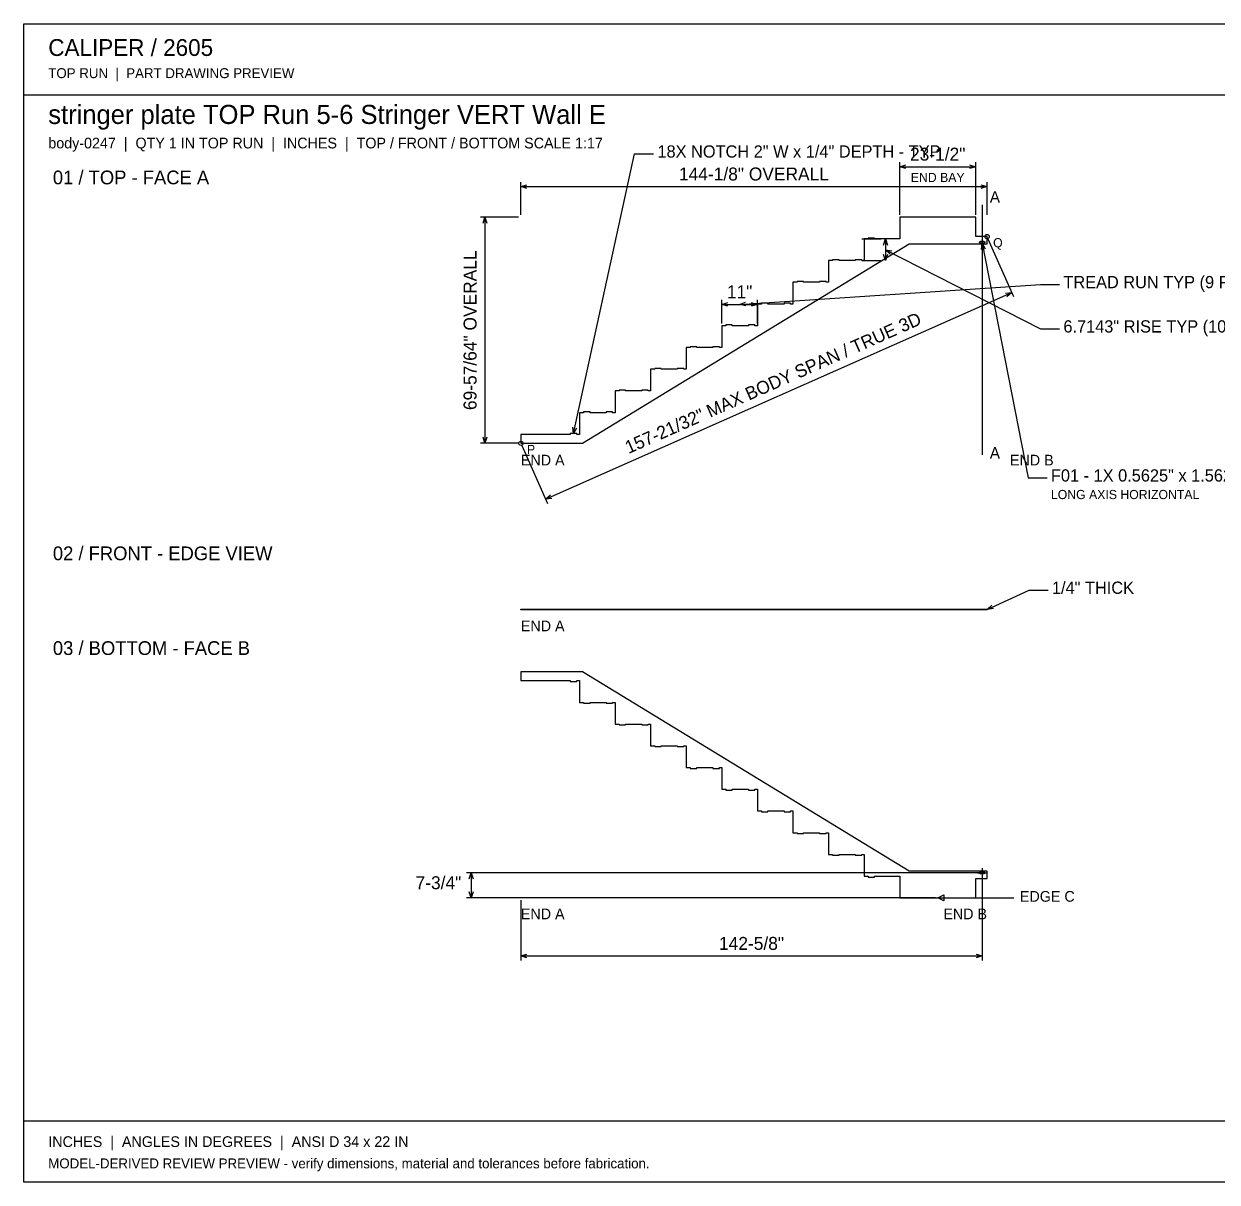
# Model space of a CAD drawing. Header units: inches. Extents: x 8 to 570, y 8 to 366.
# Drawn here: x 8 to 377, y 8 to 366 of the extents above; entities that cross this region are included whole.
import ezdxf
from ezdxf.enums import TextEntityAlignment as Align

# ---------------------------------------------------------------- set-up
doc = ezdxf.new("R2010")
doc.units = ezdxf.units.IN
doc.header["$MEASUREMENT"] = 0

msp = doc.modelspace()

# ---------------------------------------------------------------- linework, layer by layer
at = {"layer": 'ANNOTATION'}
for p, q in [((177.94, 239.35), (196.83, 325.84)), ((196.83, 325.84), (202.73, 325.84)), ((278.81, 306.95), (278.81, 323.24)), ((278.81, 321.82), (280.7, 322.41)), ((278.81, 321.82), (302.31, 321.82)), ((280.7, 321.23), (278.81, 321.82)), ((300.42, 322.41), (302.31, 321.82)), ((302.31, 321.82), (300.42, 321.23)), ((302.31, 306.95), (302.31, 323.24)), ((161.69, 306.95), (161.69, 317.1)), ((161.69, 315.68), (163.58, 316.27)), ((161.69, 315.68), (305.81, 315.68)), ((163.58, 315.09), (161.69, 315.68)), ((303.92, 316.27), (305.81, 315.68)), ((305.81, 315.68), (303.92, 315.09)), ((305.81, 306.95), (305.81, 317.1)), ((304.31, 310.02), (304.31, 232.8)), ((160.98, 306.24), (149.17, 306.24)), ((150, 304.35), (150.59, 306.24)), ((150.59, 306.24), (150.59, 236.35)), ((150.59, 306.24), (151.18, 304.35)), ((267.1, 299.52), (273.01, 299.52)), ((273.83, 297.63), (274.42, 299.52)), ((274.42, 299.52), (274.42, 292.81)), ((274.42, 299.52), (275.01, 297.63)), ((306.1, 299.59), (314.04, 281.67)), ((274.42, 296.17), (322.34, 271.77)), ((275.84, 294.78), (274.42, 296.17)), ((274.42, 296.17), (276.37, 295.84)), ((304.1, 296.24), (304.31, 298.21)), ((304.31, 298.21), (318.48, 225.72)), ((304.31, 298.21), (305.25, 296.47)), ((267.1, 292.81), (273.01, 292.81)), ((274.42, 292.81), (273.83, 294.7)), ((275.01, 294.7), (274.42, 292.81)), ((229.31, 279.28), (322.34, 285.46)), ((322.34, 285.46), (328.24, 285.46)), ((169.34, 219.08), (313.47, 282.97)), ((223.81, 273.38), (223.81, 280.69)), ((234.81, 273.38), (234.81, 280.69)), ((311.5, 282.74), (313.47, 282.97)), ((313.47, 282.97), (311.98, 281.66)), ((223.81, 279.28), (225.7, 279.87)), ((223.81, 279.28), (234.81, 279.28)), ((225.7, 278.69), (223.81, 279.28)), ((229.31, 279.28), (231.16, 279.99)), ((231.24, 278.81), (229.31, 279.28)), ((232.92, 279.87), (234.81, 279.28)), ((234.81, 279.28), (232.92, 278.69)), ((322.34, 271.77), (328.24, 271.77)), ((177.94, 239.35), (177.76, 241.32)), ((178.92, 241.06), (177.94, 239.35)), ((160.98, 236.35), (149.17, 236.35)), ((150.59, 236.35), (150, 238.23)), ((151.18, 238.23), (150.59, 236.35)), ((161.97, 235.7), (169.92, 217.78)), ((318.48, 225.72), (324.38, 225.72)), ((169.34, 219.08), (170.83, 220.38)), ((171.31, 219.3), (169.34, 219.08)), ((305.81, 184.99), (318.8, 191.01)), ((318.8, 191.01), (324.7, 191.01)), ((305.81, 184.99), (307.28, 186.32)), ((307.77, 185.25), (305.81, 184.99)), ((303.6, 103.61), (144.92, 103.61)), ((145.75, 101.72), (146.34, 103.61)), ((146.34, 103.61), (146.34, 95.86)), ((146.34, 103.61), (146.93, 101.72)), ((302.9, 103.61), (305.73, 103.61)), ((304.31, 105.03), (304.31, 102.19)), ((304.31, 102.9), (304.31, 76.5)), ((146.34, 95.86), (145.75, 97.75)), ((146.93, 97.75), (146.34, 95.86)), ((290.56, 95.86), (292.45, 96.8)), ((292.45, 96.8), (292.45, 94.91)), ((289.85, 95.86), (144.92, 95.86)), ((161.69, 95.15), (161.69, 76.5)), ((290.56, 95.86), (314.08, 95.86)), ((292.45, 94.91), (290.56, 95.86)), ((161.69, 77.91), (163.58, 78.5)), ((161.69, 77.91), (304.31, 77.91)), ((163.58, 77.32), (161.69, 77.91)), ((302.42, 78.5), (304.31, 77.91)), ((304.31, 77.91), (302.42, 77.32))]:
    msp.add_line(p, q, dxfattribs=at)
for centre in [(305.81, 300.24), (161.69, 236.35)]:
    msp.add_circle(centre, 0.661, dxfattribs=at)
at = {"layer": 'OUTLINE'}
for p, q in [((8.03, 365.97), (569.97, 365.97)), ((8.03, 8.03), (8.03, 365.97)), ((8.03, 344.01), (569.97, 344.01)), ((302.31, 306.24), (278.81, 306.24)), ((278.81, 306.24), (278.81, 299.52)), ((302.31, 300.24), (302.31, 306.24)), ((269.06, 299.52), (267.81, 299.52)), ((267.81, 299.52), (267.81, 292.81)), ((271.06, 299.77), (269.06, 299.77)), ((269.06, 299.77), (269.06, 299.52)), ((271.06, 299.52), (271.06, 299.77)), ((278.81, 299.52), (271.06, 299.52)), ((305.81, 300.24), (302.31, 300.24)), ((305.81, 297.99), (305.81, 300.24)), ((180.72, 236.35), (281.71, 297.99)), ((281.71, 297.99), (305.81, 297.99)), ((303.53, 298.53), (303.54, 298.54)), ((303.53, 298.52), (303.53, 298.53)), ((303.53, 298.51), (303.53, 298.52)), ((303.53, 298.52), (303.53, 298.52)), ((303.53, 298.5), (303.53, 298.51)), ((303.53, 298.49), (303.53, 298.5)), ((303.53, 298.48), (303.53, 298.49)), ((303.53, 298.49), (303.53, 298.49)), ((303.53, 298.47), (303.53, 298.48)), ((303.53, 298.46), (303.53, 298.47)), ((303.53, 298.47), (303.53, 298.47)), ((303.53, 298.45), (303.53, 298.46)), ((303.54, 298.44), (303.53, 298.45)), ((303.53, 298.45), (303.53, 298.45)), ((303.54, 298.57), (303.55, 298.58)), ((303.54, 298.56), (303.54, 298.57)), ((303.54, 298.55), (303.54, 298.56)), ((303.54, 298.56), (303.54, 298.56)), ((303.54, 298.54), (303.54, 298.55)), ((303.54, 298.54), (303.54, 298.54)), ((303.54, 298.43), (303.54, 298.44)), ((303.54, 298.42), (303.54, 298.43)), ((303.54, 298.43), (303.54, 298.43)), ((303.54, 298.41), (303.54, 298.42)), ((303.55, 298.4), (303.54, 298.41)), ((303.54, 298.41), (303.54, 298.41)), ((303.55, 298.59), (303.55, 298.6)), ((303.55, 298.6), (303.56, 298.6)), ((303.55, 298.58), (303.55, 298.59)), ((303.55, 298.58), (303.55, 298.58)), ((303.55, 298.39), (303.55, 298.4)), ((303.55, 298.38), (303.55, 298.39)), ((303.55, 298.39), (303.55, 298.39)), ((303.56, 298.37), (303.55, 298.38)), ((303.56, 298.62), (303.57, 298.63)), ((303.56, 298.61), (303.56, 298.62)), ((303.56, 298.6), (303.56, 298.61)), ((303.56, 298.61), (303.56, 298.61)), ((303.56, 298.36), (303.56, 298.37)), ((303.56, 298.37), (303.56, 298.37)), ((303.57, 298.35), (303.56, 298.36)), ((303.56, 298.36), (303.56, 298.36)), ((303.57, 298.63), (303.57, 298.64)), ((303.57, 298.64), (303.58, 298.64)), ((303.57, 298.63), (303.57, 298.63)), ((303.57, 298.34), (303.57, 298.35)), ((303.58, 298.33), (303.57, 298.34)), ((303.57, 298.34), (303.57, 298.34)), ((303.58, 298.65), (303.59, 298.66)), ((303.58, 298.64), (303.58, 298.65)), ((303.59, 298.32), (303.58, 298.33)), ((303.58, 298.33), (303.58, 298.33)), ((303.59, 298.66), (303.6, 298.67)), ((303.59, 298.66), (303.59, 298.66)), ((303.6, 298.31), (303.59, 298.32)), ((303.59, 298.32), (303.59, 298.32)), ((303.6, 298.67), (303.6, 298.68)), ((303.6, 298.68), (303.61, 298.68)), ((303.6, 298.67), (303.6, 298.67)), ((303.6, 298.3), (303.6, 298.31)), ((303.61, 298.29), (303.6, 298.3)), ((303.6, 298.3), (303.6, 298.3)), ((303.61, 298.68), (303.61, 298.69)), ((303.61, 298.69), (303.62, 298.69)), ((303.62, 298.28), (303.61, 298.29)), ((303.61, 298.29), (303.61, 298.29)), ((303.62, 298.69), (303.62, 298.7)), ((303.62, 298.7), (303.63, 298.7)), ((303.63, 298.28), (303.62, 298.28)), ((303.62, 298.28), (303.62, 298.28)), ((303.63, 298.7), (303.63, 298.71)), ((303.63, 298.71), (303.64, 298.71)), ((303.63, 298.27), (303.63, 298.28)), ((303.64, 298.27), (303.63, 298.27)), ((303.64, 298.71), (303.65, 298.72)), ((303.64, 298.71), (303.64, 298.71)), ((303.64, 298.26), (303.64, 298.27)), ((303.65, 298.26), (303.64, 298.26)), ((303.65, 298.72), (303.66, 298.72)), ((303.66, 298.25), (303.65, 298.26)), ((303.66, 298.72), (303.66, 298.73)), ((303.66, 298.73), (303.67, 298.73)), ((303.67, 298.25), (303.66, 298.25)), ((303.66, 298.25), (303.66, 298.25)), ((303.67, 298.73), (303.68, 298.74)), ((303.67, 298.73), (303.67, 298.73)), ((303.67, 298.24), (303.67, 298.25)), ((303.68, 298.24), (303.67, 298.24)), ((303.68, 298.74), (303.69, 298.74)), ((303.69, 298.24), (303.68, 298.24)), ((303.69, 298.74), (303.7, 298.75)), ((303.69, 298.74), (303.69, 298.74)), ((303.69, 298.23), (303.69, 298.24)), ((303.7, 298.23), (303.69, 298.23)), ((303.7, 298.75), (303.7, 298.75)), ((303.7, 298.75), (303.71, 298.75)), ((303.71, 298.23), (303.7, 298.23)), ((303.7, 298.23), (303.7, 298.23)), ((303.71, 298.75), (303.72, 298.75)), ((303.72, 298.22), (303.71, 298.23)), ((303.72, 298.75), (303.72, 298.76)), ((303.72, 298.76), (303.73, 298.76)), ((303.73, 298.22), (303.72, 298.22)), ((303.72, 298.22), (303.72, 298.22)), ((303.73, 298.76), (303.74, 298.76)), ((303.74, 298.22), (303.73, 298.22)), ((303.74, 298.76), (303.74, 298.76)), ((303.74, 298.76), (303.75, 298.76)), ((303.75, 298.21), (303.74, 298.22)), ((303.74, 298.22), (303.74, 298.22)), ((303.75, 298.76), (303.76, 298.76)), ((303.76, 298.21), (303.75, 298.21)), ((303.76, 298.76), (303.76, 298.77)), ((303.76, 298.77), (303.77, 298.77)), ((303.77, 298.21), (303.76, 298.21)), ((303.76, 298.21), (303.76, 298.21)), ((303.77, 298.77), (303.78, 298.77)), ((303.78, 298.21), (303.77, 298.21)), ((303.78, 298.77), (303.78, 298.77)), ((303.78, 298.77), (303.79, 298.77)), ((303.79, 298.21), (303.78, 298.21)), ((303.78, 298.21), (303.78, 298.21)), ((303.79, 298.77), (303.8, 298.77)), ((303.8, 298.21), (303.79, 298.21)), ((303.8, 298.77), (303.81, 298.77)), ((303.81, 298.21), (303.8, 298.21)), ((303.81, 298.77), (303.81, 298.77)), ((303.81, 298.77), (304.81, 298.77)), ((304.81, 298.21), (303.81, 298.21)), ((303.81, 298.21), (303.81, 298.21)), ((304.81, 298.77), (304.83, 298.77)), ((304.83, 298.21), (304.81, 298.21)), ((304.83, 298.77), (304.84, 298.77)), ((304.84, 298.21), (304.83, 298.21)), ((304.84, 298.77), (304.85, 298.77)), ((304.85, 298.21), (304.84, 298.21)), ((304.85, 298.77), (304.87, 298.76)), ((304.87, 298.21), (304.85, 298.21)), ((304.87, 298.76), (304.88, 298.76)), ((304.88, 298.22), (304.87, 298.21)), ((304.88, 298.76), (304.89, 298.76)), ((304.89, 298.22), (304.88, 298.22)), ((304.89, 298.76), (304.91, 298.75)), ((304.91, 298.22), (304.89, 298.22)), ((304.91, 298.75), (304.92, 298.75)), ((304.92, 298.23), (304.91, 298.22)), ((304.92, 298.75), (304.93, 298.74)), ((304.93, 298.23), (304.92, 298.23)), ((304.93, 298.74), (304.95, 298.74)), ((304.95, 298.24), (304.93, 298.23)), ((304.95, 298.74), (304.96, 298.73)), ((304.96, 298.25), (304.95, 298.24)), ((304.96, 298.73), (304.97, 298.72)), ((304.97, 298.25), (304.96, 298.25)), ((304.97, 298.72), (304.98, 298.71)), ((304.98, 298.26), (304.97, 298.25)), ((304.98, 298.71), (304.99, 298.71)), ((304.99, 298.27), (304.98, 298.26)), ((304.99, 298.71), (305, 298.7)), ((305, 298.28), (304.99, 298.27)), ((305, 298.7), (305.01, 298.69)), ((305.01, 298.29), (305, 298.28)), ((305.01, 298.69), (305.02, 298.68)), ((305.02, 298.3), (305.01, 298.29)), ((305.02, 298.68), (305.03, 298.67)), ((305.03, 298.31), (305.02, 298.3)), ((305.03, 298.67), (305.04, 298.66)), ((305.04, 298.32), (305.03, 298.31)), ((305.04, 298.66), (305.05, 298.64)), ((305.05, 298.33), (305.04, 298.32)), ((305.05, 298.64), (305.05, 298.63)), ((305.05, 298.63), (305.06, 298.62)), ((305.06, 298.36), (305.05, 298.34)), ((305.05, 298.34), (305.05, 298.33)), ((305.06, 298.62), (305.07, 298.61)), ((305.07, 298.37), (305.06, 298.36)), ((305.07, 298.61), (305.07, 298.6)), ((305.07, 298.6), (305.08, 298.58)), ((305.08, 298.39), (305.07, 298.38)), ((305.07, 298.38), (305.07, 298.37)), ((305.08, 298.58), (305.08, 298.57)), ((305.08, 298.57), (305.09, 298.56)), ((305.09, 298.42), (305.08, 298.41)), ((305.08, 298.41), (305.08, 298.39)), ((305.09, 298.56), (305.09, 298.54)), ((305.09, 298.54), (305.09, 298.53)), ((305.09, 298.53), (305.09, 298.52)), ((305.09, 298.52), (305.09, 298.5)), ((305.09, 298.5), (305.09, 298.49)), ((305.09, 298.49), (305.09, 298.47)), ((305.09, 298.47), (305.09, 298.46)), ((305.09, 298.46), (305.09, 298.45)), ((305.09, 298.45), (305.09, 298.43)), ((305.09, 298.43), (305.09, 298.42)), ((258.06, 292.81), (256.81, 292.81)), ((256.81, 292.81), (256.81, 286.1)), ((260.06, 293.06), (258.06, 293.06)), ((258.06, 293.06), (258.06, 292.81)), ((260.06, 292.81), (260.06, 293.06)), ((265.06, 292.81), (260.06, 292.81)), ((267.06, 293.06), (265.06, 293.06)), ((265.06, 293.06), (265.06, 292.81)), ((267.06, 292.81), (267.06, 293.06)), ((267.81, 292.81), (267.06, 292.81)), ((247.06, 286.1), (245.81, 286.1)), ((245.81, 286.1), (245.81, 279.38)), ((249.06, 286.35), (247.06, 286.35)), ((247.06, 286.35), (247.06, 286.1)), ((249.06, 286.1), (249.06, 286.35)), ((254.06, 286.1), (249.06, 286.1)), ((256.06, 286.35), (254.06, 286.35)), ((254.06, 286.35), (254.06, 286.1)), ((256.06, 286.1), (256.06, 286.35)), ((256.81, 286.1), (256.06, 286.1)), ((236.06, 279.38), (234.81, 279.38)), ((234.81, 279.38), (234.81, 272.67)), ((238.06, 279.63), (236.06, 279.63)), ((236.06, 279.63), (236.06, 279.38)), ((238.06, 279.38), (238.06, 279.63)), ((243.06, 279.38), (238.06, 279.38)), ((245.06, 279.63), (243.06, 279.63)), ((243.06, 279.63), (243.06, 279.38)), ((245.06, 279.38), (245.06, 279.63)), ((245.81, 279.38), (245.06, 279.38)), ((225.06, 272.67), (223.81, 272.67)), ((223.81, 272.67), (223.81, 265.95)), ((227.06, 272.92), (225.06, 272.92)), ((225.06, 272.92), (225.06, 272.67)), ((227.06, 272.67), (227.06, 272.92)), ((232.06, 272.67), (227.06, 272.67)), ((234.06, 272.92), (232.06, 272.92)), ((232.06, 272.92), (232.06, 272.67)), ((234.06, 272.67), (234.06, 272.92)), ((234.81, 272.67), (234.06, 272.67)), ((214.06, 265.95), (212.81, 265.95)), ((212.81, 265.95), (212.81, 259.24)), ((216.06, 266.2), (214.06, 266.2)), ((214.06, 266.2), (214.06, 265.95)), ((216.06, 265.95), (216.06, 266.2)), ((221.06, 265.95), (216.06, 265.95)), ((223.06, 266.2), (221.06, 266.2)), ((221.06, 266.2), (221.06, 265.95)), ((223.06, 265.95), (223.06, 266.2)), ((223.81, 265.95), (223.06, 265.95)), ((203.06, 259.24), (201.81, 259.24)), ((201.81, 259.24), (201.81, 252.52)), ((205.06, 259.49), (203.06, 259.49)), ((203.06, 259.49), (203.06, 259.24)), ((205.06, 259.24), (205.06, 259.49)), ((210.06, 259.24), (205.06, 259.24)), ((212.06, 259.49), (210.06, 259.49)), ((210.06, 259.49), (210.06, 259.24)), ((212.06, 259.24), (212.06, 259.49)), ((212.81, 259.24), (212.06, 259.24)), ((192.06, 252.52), (190.81, 252.52)), ((190.81, 252.52), (190.81, 245.81)), ((194.06, 252.77), (192.06, 252.77)), ((192.06, 252.77), (192.06, 252.52)), ((194.06, 252.52), (194.06, 252.77)), ((199.06, 252.52), (194.06, 252.52)), ((201.06, 252.77), (199.06, 252.77)), ((199.06, 252.77), (199.06, 252.52)), ((201.06, 252.52), (201.06, 252.77)), ((201.81, 252.52), (201.06, 252.52)), ((181.06, 245.81), (179.81, 245.81)), ((179.81, 245.81), (179.81, 239.1)), ((183.06, 246.06), (181.06, 246.06)), ((181.06, 246.06), (181.06, 245.81)), ((183.06, 245.81), (183.06, 246.06)), ((188.06, 245.81), (183.06, 245.81)), ((190.06, 246.06), (188.06, 246.06)), ((188.06, 246.06), (188.06, 245.81)), ((190.06, 245.81), (190.06, 246.06)), ((190.81, 245.81), (190.06, 245.81)), ((161.69, 239.1), (161.69, 236.35)), ((176.94, 239.1), (161.69, 239.1)), ((161.69, 236.35), (180.72, 236.35)), ((178.94, 239.35), (176.94, 239.35)), ((176.94, 239.35), (176.94, 239.1)), ((178.94, 239.1), (178.94, 239.35)), ((179.81, 239.1), (178.94, 239.1)), ((161.69, 185.11), (305.81, 185.11)), ((161.69, 184.86), (161.69, 185.11)), ((305.81, 184.86), (161.69, 184.86)), ((305.81, 185.11), (305.81, 184.86)), ((180.72, 165.75), (161.69, 165.75)), ((161.69, 165.75), (161.69, 163)), ((161.69, 163), (176.94, 163)), ((176.94, 163), (176.94, 162.75)), ((176.94, 162.75), (178.94, 162.75)), ((178.94, 162.75), (178.94, 163)), ((178.94, 163), (179.81, 163)), ((179.81, 163), (179.81, 156.29)), ((281.71, 104.11), (180.72, 165.75)), ((179.81, 156.29), (181.06, 156.29)), ((181.06, 156.29), (181.06, 156.04)), ((181.06, 156.04), (183.06, 156.04)), ((183.06, 156.04), (183.06, 156.29)), ((183.06, 156.29), (188.06, 156.29)), ((188.06, 156.29), (188.06, 156.04)), ((188.06, 156.04), (190.06, 156.04)), ((190.06, 156.04), (190.06, 156.29)), ((190.06, 156.29), (190.81, 156.29)), ((190.81, 156.29), (190.81, 149.57)), ((190.81, 149.57), (192.06, 149.57)), ((192.06, 149.57), (192.06, 149.32)), ((192.06, 149.32), (194.06, 149.32)), ((194.06, 149.32), (194.06, 149.57)), ((194.06, 149.57), (199.06, 149.57)), ((199.06, 149.57), (199.06, 149.32)), ((199.06, 149.32), (201.06, 149.32)), ((201.06, 149.32), (201.06, 149.57)), ((201.06, 149.57), (201.81, 149.57)), ((201.81, 149.57), (201.81, 142.86)), ((201.81, 142.86), (203.06, 142.86)), ((203.06, 142.86), (203.06, 142.61)), ((203.06, 142.61), (205.06, 142.61)), ((205.06, 142.61), (205.06, 142.86)), ((205.06, 142.86), (210.06, 142.86)), ((210.06, 142.86), (210.06, 142.61)), ((210.06, 142.61), (212.06, 142.61)), ((212.06, 142.61), (212.06, 142.86)), ((212.06, 142.86), (212.81, 142.86)), ((212.81, 142.86), (212.81, 136.14)), ((212.81, 136.14), (214.06, 136.14)), ((214.06, 136.14), (214.06, 135.89)), ((214.06, 135.89), (216.06, 135.89)), ((216.06, 135.89), (216.06, 136.14)), ((216.06, 136.14), (221.06, 136.14)), ((221.06, 136.14), (221.06, 135.89)), ((221.06, 135.89), (223.06, 135.89)), ((223.06, 135.89), (223.06, 136.14)), ((223.06, 136.14), (223.81, 136.14)), ((223.81, 136.14), (223.81, 129.43)), ((223.81, 129.43), (225.06, 129.43)), ((225.06, 129.43), (225.06, 129.18)), ((225.06, 129.18), (227.06, 129.18)), ((227.06, 129.18), (227.06, 129.43)), ((227.06, 129.43), (232.06, 129.43)), ((232.06, 129.43), (232.06, 129.18)), ((232.06, 129.18), (234.06, 129.18)), ((234.06, 129.18), (234.06, 129.43)), ((234.06, 129.43), (234.81, 129.43)), ((234.81, 129.43), (234.81, 122.72)), ((234.81, 122.72), (236.06, 122.72)), ((236.06, 122.72), (236.06, 122.47)), ((236.06, 122.47), (238.06, 122.47)), ((238.06, 122.47), (238.06, 122.72)), ((238.06, 122.72), (243.06, 122.72)), ((243.06, 122.72), (243.06, 122.47)), ((243.06, 122.47), (245.06, 122.47)), ((245.06, 122.47), (245.06, 122.72)), ((245.06, 122.72), (245.81, 122.72)), ((245.81, 122.72), (245.81, 116)), ((245.81, 116), (247.06, 116)), ((247.06, 116), (247.06, 115.75)), ((247.06, 115.75), (249.06, 115.75)), ((249.06, 115.75), (249.06, 116)), ((249.06, 116), (254.06, 116)), ((254.06, 116), (254.06, 115.75)), ((254.06, 115.75), (256.06, 115.75)), ((256.06, 115.75), (256.06, 116)), ((256.06, 116), (256.81, 116)), ((256.81, 116), (256.81, 109.29)), ((256.81, 109.29), (258.06, 109.29)), ((258.06, 109.29), (258.06, 109.04)), ((258.06, 109.04), (260.06, 109.04)), ((260.06, 109.04), (260.06, 109.29)), ((260.06, 109.29), (265.06, 109.29)), ((265.06, 109.29), (265.06, 109.04)), ((265.06, 109.04), (267.06, 109.04)), ((267.06, 109.04), (267.06, 109.29)), ((267.06, 109.29), (267.81, 109.29)), ((267.81, 109.29), (267.81, 102.57)), ((305.81, 104.11), (281.71, 104.11)), ((303.53, 103.65), (303.54, 103.66)), ((303.53, 103.64), (303.53, 103.65)), ((303.53, 103.63), (303.53, 103.64)), ((303.53, 103.64), (303.53, 103.64)), ((303.53, 103.62), (303.53, 103.63)), ((303.53, 103.61), (303.53, 103.62)), ((303.53, 103.62), (303.53, 103.62)), ((303.53, 103.6), (303.53, 103.61)), ((303.53, 103.59), (303.53, 103.6)), ((303.53, 103.6), (303.53, 103.6)), ((303.53, 103.58), (303.53, 103.59)), ((303.53, 103.57), (303.53, 103.58)), ((303.54, 103.56), (303.53, 103.57)), ((303.53, 103.57), (303.53, 103.57)), ((303.54, 103.69), (303.55, 103.7)), ((303.54, 103.68), (303.54, 103.69)), ((303.54, 103.67), (303.54, 103.68)), ((303.54, 103.68), (303.54, 103.68)), ((303.54, 103.66), (303.54, 103.67)), ((303.54, 103.66), (303.54, 103.66)), ((303.54, 103.55), (303.54, 103.56)), ((303.54, 103.54), (303.54, 103.55)), ((303.54, 103.55), (303.54, 103.55)), ((303.54, 103.53), (303.54, 103.54)), ((303.55, 103.52), (303.54, 103.53)), ((303.54, 103.53), (303.54, 103.53)), ((303.55, 103.71), (303.55, 103.72)), ((303.55, 103.72), (303.56, 103.72)), ((303.55, 103.7), (303.55, 103.71)), ((303.55, 103.7), (303.55, 103.7)), ((303.55, 103.51), (303.55, 103.52)), ((303.55, 103.5), (303.55, 103.51)), ((303.55, 103.51), (303.55, 103.51)), ((303.56, 103.5), (303.55, 103.5)), ((303.56, 103.74), (303.57, 103.75)), ((303.56, 103.73), (303.56, 103.74)), ((303.56, 103.74), (303.56, 103.74)), ((303.56, 103.72), (303.56, 103.73)), ((303.56, 103.49), (303.56, 103.5)), ((303.56, 103.48), (303.56, 103.49)), ((303.57, 103.47), (303.56, 103.48)), ((303.56, 103.48), (303.56, 103.48)), ((303.57, 103.76), (303.58, 103.77)), ((303.57, 103.75), (303.57, 103.76)), ((303.57, 103.75), (303.57, 103.75)), ((303.57, 103.46), (303.57, 103.47)), ((303.58, 103.45), (303.57, 103.46)), ((303.57, 103.46), (303.57, 103.46)), ((303.58, 103.77), (303.59, 103.78)), ((303.58, 103.77), (303.58, 103.77)), ((303.59, 103.44), (303.58, 103.45)), ((303.58, 103.45), (303.58, 103.45)), ((303.59, 103.78), (303.6, 103.79)), ((303.59, 103.78), (303.59, 103.78)), ((303.6, 103.43), (303.59, 103.44)), ((303.59, 103.44), (303.59, 103.44)), ((303.6, 103.79), (303.6, 103.8)), ((303.6, 103.8), (303.61, 103.8)), ((303.6, 103.79), (303.6, 103.79)), ((303.6, 103.42), (303.6, 103.43)), ((303.6, 103.43), (303.6, 103.43)), ((303.61, 103.42), (303.6, 103.42)), ((303.61, 103.8), (303.61, 103.81)), ((303.61, 103.81), (303.62, 103.81)), ((303.61, 103.41), (303.61, 103.42)), ((303.62, 103.41), (303.61, 103.41)), ((303.62, 103.81), (303.62, 103.82)), ((303.62, 103.82), (303.63, 103.82)), ((303.62, 103.4), (303.62, 103.41)), ((303.63, 103.4), (303.62, 103.4)), ((303.63, 103.82), (303.63, 103.83)), ((303.63, 103.83), (303.64, 103.83)), ((303.63, 103.39), (303.63, 103.4)), ((303.64, 103.39), (303.63, 103.39)), ((303.64, 103.83), (303.64, 103.84)), ((303.64, 103.84), (303.65, 103.84)), ((303.64, 103.38), (303.64, 103.39)), ((303.65, 103.38), (303.64, 103.38)), ((303.65, 103.84), (303.66, 103.84)), ((303.66, 103.38), (303.65, 103.38)), ((303.66, 103.84), (303.66, 103.85)), ((303.66, 103.85), (303.67, 103.85)), ((303.66, 103.37), (303.66, 103.38)), ((303.67, 103.37), (303.66, 103.37)), ((303.67, 103.85), (303.68, 103.86)), ((303.67, 103.85), (303.67, 103.85)), ((303.67, 103.36), (303.67, 103.37)), ((303.68, 103.36), (303.67, 103.36)), ((303.68, 103.86), (303.69, 103.86)), ((303.69, 103.36), (303.68, 103.36)), ((303.69, 103.86), (303.7, 103.87)), ((303.69, 103.86), (303.69, 103.86)), ((303.69, 103.35), (303.69, 103.36)), ((303.7, 103.35), (303.69, 103.35)), ((303.7, 103.87), (303.7, 103.87)), ((303.7, 103.87), (303.71, 103.87)), ((303.71, 103.35), (303.7, 103.35)), ((303.7, 103.35), (303.7, 103.35)), ((303.71, 103.87), (303.72, 103.87)), ((303.72, 103.34), (303.71, 103.35)), ((303.72, 103.87), (303.72, 103.88)), ((303.72, 103.88), (303.73, 103.88)), ((303.73, 103.34), (303.72, 103.34)), ((303.72, 103.34), (303.72, 103.34)), ((303.73, 103.88), (303.74, 103.88)), ((303.74, 103.34), (303.73, 103.34)), ((303.74, 103.88), (303.74, 103.88)), ((303.74, 103.88), (303.75, 103.88)), ((303.75, 103.33), (303.74, 103.34)), ((303.74, 103.34), (303.74, 103.34)), ((303.75, 103.88), (303.76, 103.88)), ((303.76, 103.33), (303.75, 103.33)), ((303.76, 103.88), (303.76, 103.89)), ((303.76, 103.89), (303.77, 103.89)), ((303.77, 103.33), (303.76, 103.33)), ((303.76, 103.33), (303.76, 103.33)), ((303.77, 103.89), (303.78, 103.89)), ((303.78, 103.33), (303.77, 103.33)), ((303.78, 103.89), (303.78, 103.89)), ((303.78, 103.89), (303.79, 103.89)), ((303.79, 103.33), (303.78, 103.33)), ((303.78, 103.33), (303.78, 103.33)), ((303.79, 103.89), (303.8, 103.89)), ((303.8, 103.33), (303.79, 103.33)), ((303.8, 103.89), (303.81, 103.89)), ((303.81, 103.33), (303.8, 103.33)), ((303.81, 103.89), (303.81, 103.89)), ((303.81, 103.89), (304.81, 103.89)), ((304.81, 103.33), (303.81, 103.33)), ((303.81, 103.33), (303.81, 103.33)), ((304.81, 103.89), (304.83, 103.89)), ((304.83, 103.33), (304.81, 103.33)), ((304.83, 103.89), (304.84, 103.89)), ((304.84, 103.33), (304.83, 103.33)), ((304.84, 103.89), (304.85, 103.89)), ((304.85, 103.33), (304.84, 103.33)), ((304.85, 103.89), (304.87, 103.88)), ((304.87, 103.33), (304.85, 103.33)), ((304.87, 103.88), (304.88, 103.88)), ((304.88, 103.34), (304.87, 103.33)), ((304.88, 103.88), (304.89, 103.88)), ((304.89, 103.34), (304.88, 103.34)), ((304.89, 103.88), (304.91, 103.87)), ((304.91, 103.34), (304.89, 103.34)), ((304.91, 103.87), (304.92, 103.87)), ((304.92, 103.35), (304.91, 103.34)), ((304.92, 103.87), (304.93, 103.86)), ((304.93, 103.35), (304.92, 103.35)), ((304.93, 103.86), (304.95, 103.86)), ((304.95, 103.36), (304.93, 103.35)), ((304.95, 103.86), (304.96, 103.85)), ((304.96, 103.37), (304.95, 103.36)), ((304.96, 103.85), (304.97, 103.84)), ((304.97, 103.38), (304.96, 103.37)), ((304.97, 103.84), (304.98, 103.84)), ((304.98, 103.38), (304.97, 103.38)), ((304.98, 103.84), (304.99, 103.83)), ((304.99, 103.39), (304.98, 103.38)), ((304.99, 103.83), (305, 103.82)), ((305, 103.4), (304.99, 103.39)), ((305, 103.82), (305.01, 103.81)), ((305.01, 103.41), (305, 103.4)), ((305.01, 103.81), (305.02, 103.8)), ((305.02, 103.42), (305.01, 103.41)), ((305.02, 103.8), (305.03, 103.79)), ((305.03, 103.43), (305.02, 103.42)), ((305.03, 103.79), (305.04, 103.78)), ((305.04, 103.44), (305.03, 103.43)), ((305.04, 103.78), (305.05, 103.77)), ((305.05, 103.45), (305.04, 103.44)), ((305.05, 103.77), (305.05, 103.75)), ((305.05, 103.75), (305.06, 103.74)), ((305.06, 103.48), (305.05, 103.46)), ((305.05, 103.46), (305.05, 103.45)), ((305.06, 103.74), (305.07, 103.73)), ((305.07, 103.49), (305.06, 103.48)), ((305.07, 103.73), (305.07, 103.72)), ((305.07, 103.72), (305.08, 103.7)), ((305.08, 103.51), (305.07, 103.5)), ((305.07, 103.5), (305.07, 103.49)), ((305.08, 103.7), (305.08, 103.69)), ((305.08, 103.69), (305.09, 103.68)), ((305.09, 103.54), (305.08, 103.53)), ((305.08, 103.53), (305.08, 103.51)), ((305.09, 103.68), (305.09, 103.66)), ((305.09, 103.66), (305.09, 103.65)), ((305.09, 103.65), (305.09, 103.64)), ((305.09, 103.64), (305.09, 103.62)), ((305.09, 103.62), (305.09, 103.61)), ((305.09, 103.61), (305.09, 103.6)), ((305.09, 103.6), (305.09, 103.58)), ((305.09, 103.58), (305.09, 103.57)), ((305.09, 103.57), (305.09, 103.55)), ((305.09, 103.55), (305.09, 103.54)), ((305.81, 101.86), (305.81, 104.11)), ((267.81, 102.57), (269.06, 102.57)), ((269.06, 102.57), (269.06, 102.32)), ((269.06, 102.32), (271.06, 102.32)), ((271.06, 102.32), (271.06, 102.57)), ((271.06, 102.57), (278.81, 102.57)), ((278.81, 102.57), (278.81, 95.86)), ((302.31, 95.86), (302.31, 101.86)), ((302.31, 101.86), (305.81, 101.86)), ((278.81, 95.86), (302.31, 95.86)), ((8.03, 26.92), (569.97, 26.92)), ((569.97, 8.03), (8.03, 8.03))]:
    msp.add_line(p, q, dxfattribs=at)

# ---------------------------------------------------------------- texts
at = {"layer": 'ANNOTATION'}
for s, height, p in [('CALIPER / 2605', 5.1944, (15.58, 356.06)), ('TOP RUN  |  PART DRAWING PREVIEW', 3.0694, (15.58, 349.21)), ('stringer plate TOP Run 5-6 Stringer VERT Wall E', 5.9028, (15.58, 335.04)), ('body-0247  |  QTY 1 IN TOP RUN  |  INCHES  |  TOP / FRONT / BOTTOM SCALE 1:17', 3.3056, (15.58, 327.49)), ('18X NOTCH 2" W x 1/4" DEPTH - TYP', 3.7778, (203.91, 324.65)), ('01 / TOP - FACE A', 4.25, (17, 316.39)), ('A', 3.54, (306.67, 310.72)), ('Q', 2.83, (307.7, 296.93)), ('TREAD RUN TYP (9 PLACES)', 3.7778, (329.42, 284.28)), ('6.7143" RISE TYP (10 PLACES)', 3.7778, (329.42, 270.59)), ('END A', 3.306, (161.69, 229.5)), ('P', 2.83, (163.58, 233.04)), ('A', 3.54, (306.67, 231.62)), ('END B', 3.306, (312.9, 229.5)), ('F01 - 1X 0.5625" x 1.5625" SLOT THRU', 3.7778, (325.56, 224.54)), ('LONG AXIS HORIZONTAL', 2.8333, (325.56, 219.11)), ('02 / FRONT - EDGE VIEW', 4.25, (17, 200.22)), ('1/4" THICK', 3.778, (325.88, 189.83)), ('END A', 3.306, (161.69, 178.25)), ('03 / BOTTOM - FACE B', 4.25, (17, 170.94)), ('EDGE C', 3.306, (315.97, 94.68)), ('END A', 3.306, (161.69, 89.25)), ('INCHES  |  ANGLES IN DEGREES  |  ANSI D 34 x 22 IN', 3.3056, (15.58, 18.89)), ('MODEL-DERIVED REVIEW PREVIEW - verify dimensions, material and tolerances before fabrication.', 3.0694, (15.58, 12.28))]:
    msp.add_text(s, height=height, dxfattribs=at).set_placement(p)
for s, height, p in [('23-1/2"', 4.014, (290.56, 323.71)), ('144-1/8" OVERALL', 4.0139, (233.75, 317.57)), ('END BAY', 2.833, (290.56, 317.1)), ('11"', 4.014, (229.31, 281.17)), ('142-5/8"', 4.014, (233, 79.8))]:
    msp.add_text(s, height=height, dxfattribs=at).set_placement(p, align=Align.CENTER)
for s, rotation, p in [('69-57/64" OVERALL', 90, (147.99, 271.29)), ('157-21/32" MAX BODY SPAN / TRUE 3D', 23.9085, (240.45, 253.18))]:
    msp.add_text(s, height=4.0139, rotation=rotation, dxfattribs=at).set_placement(p, align=Align.CENTER)
for s, height, p in [('7-3/4"', 4.014, (143.27, 98.55)), ('END B', 3.306, (305.81, 89.25))]:
    msp.add_text(s, height=height, dxfattribs=at).set_placement(p, align=Align.RIGHT)

doc.saveas('drawing.dxf')
